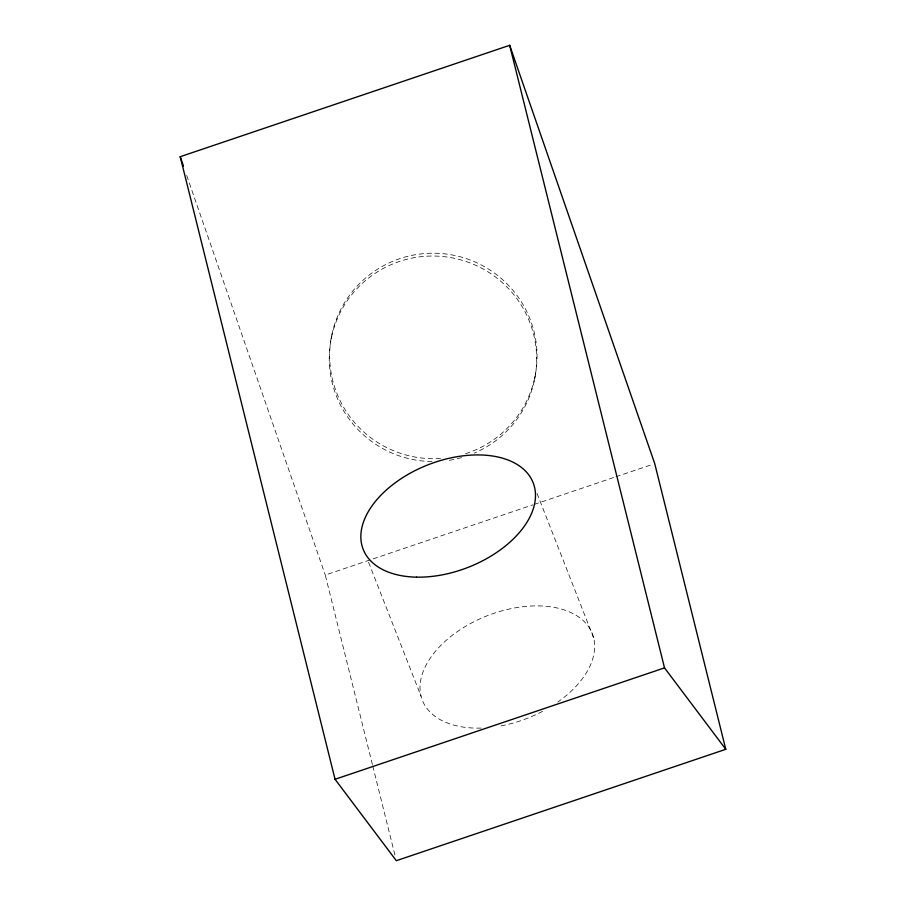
<?xml version="1.0" encoding="UTF-8"?>
<svg xmlns="http://www.w3.org/2000/svg" width="906" height="906" viewBox="0 0 906 906"><rect width="100%" height="100%" fill="white"/><g stroke="black" fill="none" stroke-linecap="round" stroke-linejoin="round"><path stroke-width="0.68" stroke-dasharray="4.53 3.4" d="M331.166 338.867L331.573 336.047M534.733 378.697L535.14 375.877M372.411 764.562L325.277 575.05L532.875 504.857M534.212 504.404L614.562 477.224M615.91 476.771L652.071 464.552M537.032 493.442L593.623 637.824M368.572 562.298L421.041 696.182M186.693 175.413L325.277 575.05M372.751 765.944L394.959 855.207M440.554 458.481A103.714 102.729 8.2 0 1 336.885 318.017A103.714 102.729 8.2 0 1 509.206 286.103A103.714 102.729 8.2 0 1 464.518 454.042M432.037 461.528A103.714 102.729 8.2 0 1 337.157 319.184A103.714 102.729 8.2 0 1 505.661 285.718A103.714 102.729 8.2 0 1 474.234 453.147M461.528 457.632A103.714 102.729 8.2 0 1 446.873 460.644M481.12 728.084A91.268 55.051 -21.4 0 1 431.618 656.216A91.268 55.051 -21.4 0 1 566.091 610.565A91.268 55.051 -21.4 0 1 557.768 702.071M542.569 711.335A91.268 55.051 -21.4 0 1 497.892 726.442"/><path stroke-width="1.36" d="M180.215 156.704L509.682 45.3L654.744 463.646L725.785 749.296L396.318 860.7L335.05 779.285L180.215 156.704L183.454 166.058M335.05 779.285L664.517 667.881L725.785 749.296M509.682 45.3L664.517 667.881M416.59 577.156A91.268 55.051 -21.4 0 0 534.461 486.873A91.268 55.051 -21.4 0 0 393.453 484.121A91.268 55.051 -21.4 0 0 416.59 577.156"/></g></svg>
